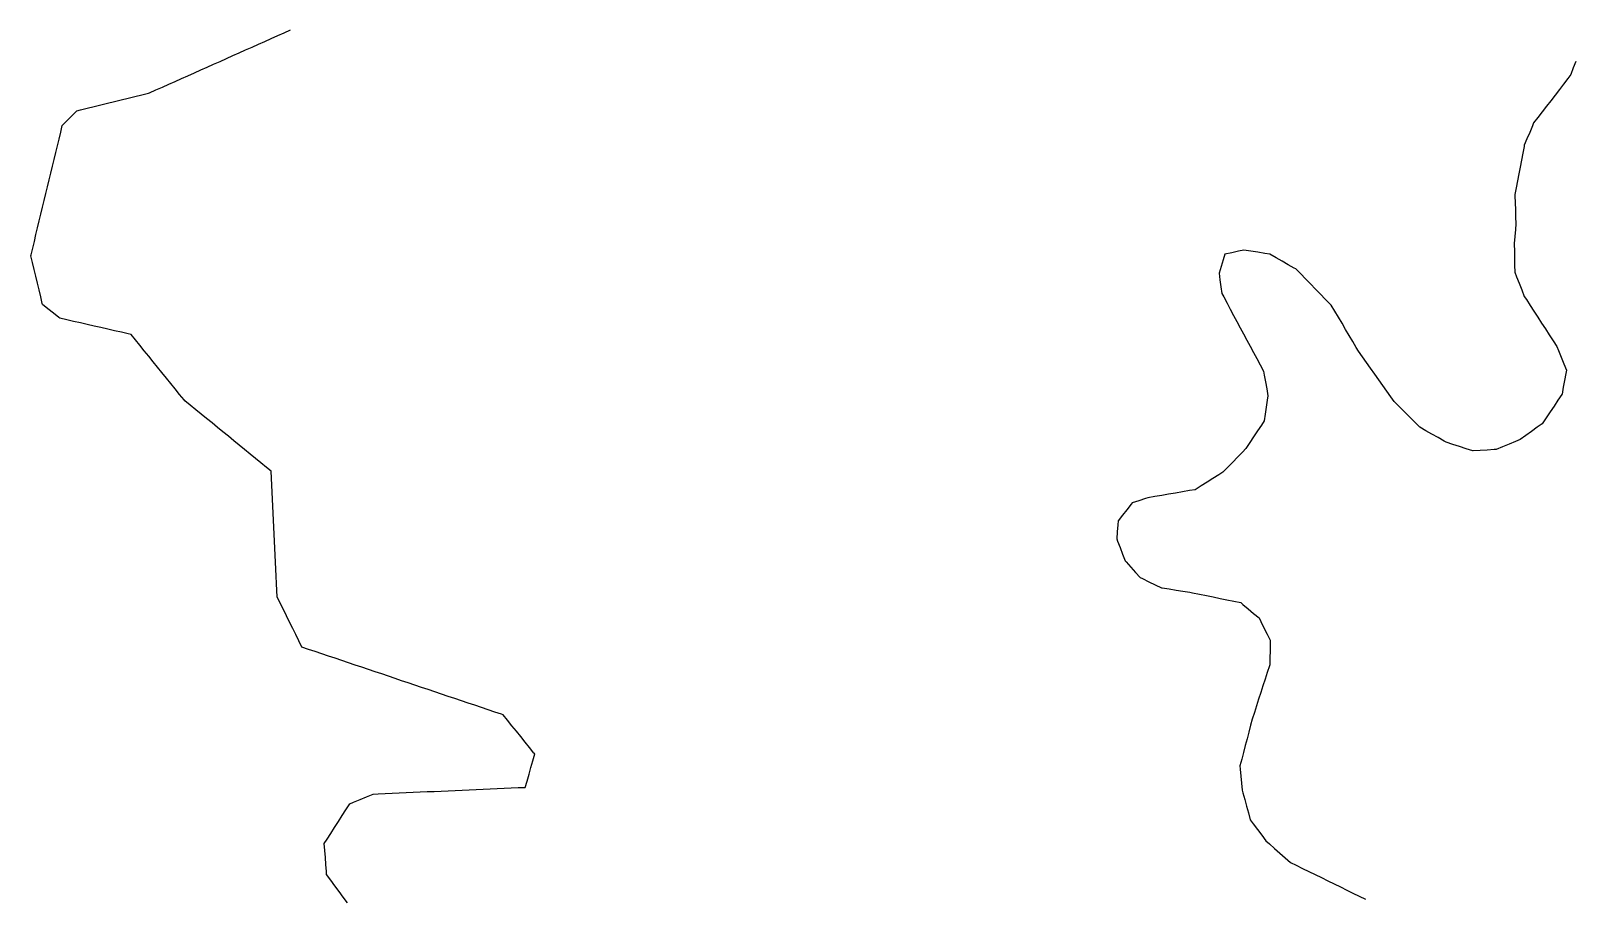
# Model space of a CAD drawing. Header units: millimetres. Extents: x 165 to 2352, y 1753 to 3323.
# Drawn here: x 1862.5 to 2082.4, y 2306.4 to 2429.8 of the extents above; entities that cross this region are included whole.
import ezdxf

# ---------------------------------------------------------------- set-up
doc = ezdxf.new("R2010")
doc.units = ezdxf.units.MM
for name, color, linetype in [('ALL_ISLANDS', 7, 'Continuous'), ('OUTLINE_ISLAND_01', 7, 'Continuous'), ('OUTLINE_ISLAND_02', 7, 'Continuous')]:
    doc.layers.add(name, color=color, linetype=linetype)

msp = doc.modelspace()

# ---------------------------------------------------------------- linework, layer by layer
at = {"layer": 'ALL_ISLANDS'}
for points in [[(1907.5645, 2305.5603), (1906.9732, 2306.3668), (1906.3819, 2307.1732), (1905.7905, 2307.9796), (1905.1992, 2308.7861), (1904.6079, 2309.5925), (1904.5774, 2309.9996), (1904.5028, 2310.9968), (1904.4282, 2311.994), (1904.3536, 2312.9913), (1904.279, 2313.9885), (1904.667, 2314.5935), (1905.2068, 2315.4352), (1905.7466, 2316.277), (1906.2865, 2317.1188), (1906.8263, 2317.9605), (1907.3662, 2318.8023), (1907.906, 2319.6441), (1908.4596, 2319.8782), (1909.3807, 2320.2676), (1910.3017, 2320.6571), (1911.2228, 2321.0465), (1911.9421, 2321.0779), (1912.9411, 2321.1214), (1913.9402, 2321.165), (1914.9392, 2321.2086), (1915.9383, 2321.2521), (1916.9373, 2321.2957), (1917.9364, 2321.3393), (1918.9354, 2321.3829), (1919.9345, 2321.4264), (1920.9335, 2321.47), (1921.9326, 2321.5136), (1922.9316, 2321.5571), (1923.9307, 2321.6007), (1924.9297, 2321.6443), (1925.9288, 2321.6878), (1926.9278, 2321.7314), (1927.9269, 2321.775), (1928.9259, 2321.8186), (1929.925, 2321.8621), (1930.924, 2321.9057), (1931.9231, 2321.9493), (1932.9221, 2321.9928), (1933.1786, 2322.8987), (1933.451, 2323.8608), (1933.7235, 2324.823), (1933.9959, 2325.7852), (1934.2683, 2326.7474), (1934.1566, 2326.8856), (1933.528, 2327.6634), (1932.8995, 2328.4412), (1932.2709, 2329.2189), (1931.6424, 2329.9967), (1931.0138, 2330.7745), (1930.3853, 2331.5522), (1929.7567, 2332.33), (1929.5198, 2332.4097), (1928.572, 2332.7286), (1927.6242, 2333.0476), (1926.6764, 2333.3665), (1925.7287, 2333.6854), (1924.7809, 2334.0043), (1923.8331, 2334.3232), (1922.8853, 2334.6421), (1921.9375, 2334.961), (1920.9897, 2335.2799), (1920.0419, 2335.5988), (1919.0942, 2335.9177), (1918.1464, 2336.2367), (1917.1986, 2336.5556), (1916.2508, 2336.8745), (1915.303, 2337.1934), (1914.3552, 2337.5123), (1913.4074, 2337.8312), (1912.4597, 2338.1501), (1911.5119, 2338.469), (1910.5641, 2338.7879), (1909.6163, 2339.1068), (1908.6685, 2339.4258), (1907.7207, 2339.7447), (1906.773, 2340.0636), (1905.8252, 2340.3825), (1904.8774, 2340.7014), (1903.9296, 2341.0203), (1902.9818, 2341.3392), (1902.034, 2341.6581), (1901.0862, 2341.977), (1900.6549, 2342.8562), (1900.2144, 2343.7539), (1899.7739, 2344.6517), (1899.3335, 2345.5495), (1898.893, 2346.4472), (1898.4525, 2347.345), (1898.012, 2348.2428), (1897.5715, 2349.1405), (1897.5268, 2350.0661), (1897.4785, 2351.0649), (1897.4302, 2352.0637), (1897.3819, 2353.0626), (1897.3336, 2354.0614), (1897.2853, 2355.0602), (1897.237, 2356.0591), (1897.1887, 2357.0579), (1897.1404, 2358.0567), (1897.0921, 2359.0556), (1897.0438, 2360.0544), (1896.9956, 2361.0532), (1896.9473, 2362.0521), (1896.899, 2363.0509), (1896.8507, 2364.0497), (1896.8024, 2365.0486), (1896.7541, 2366.0474), (1896.7058, 2367.0462), (1896.0337, 2367.5941), (1895.2585, 2368.2258), (1894.4834, 2368.8576), (1893.7082, 2369.4894), (1892.9331, 2370.1212), (1892.158, 2370.753), (1891.3828, 2371.3848), (1890.6077, 2372.0166), (1889.8325, 2372.6484), (1889.0574, 2373.2802), (1888.2822, 2373.9119), (1887.5071, 2374.5437), (1886.732, 2375.1755), (1885.9568, 2375.8073), (1885.1817, 2376.4391), (1884.4065, 2377.0709), (1884.2974, 2377.2058), (1883.6685, 2377.9832), (1883.0396, 2378.7607), (1882.4107, 2379.5382), (1881.7818, 2380.3156), (1881.1529, 2381.0931), (1880.5239, 2381.8706), (1879.895, 2382.6481), (1879.2661, 2383.4255), (1878.6372, 2384.203), (1878.0083, 2384.9805), (1877.3794, 2385.7579), (1876.7504, 2386.5354), (1876.3569, 2386.6245), (1875.3816, 2386.8452), (1874.4062, 2387.0659), (1873.4309, 2387.2866), (1872.4556, 2387.5073), (1871.4802, 2387.728), (1870.5049, 2387.9487), (1869.5295, 2388.1694), (1868.5542, 2388.3901), (1867.5789, 2388.6108), (1866.6035, 2388.8316), (1866.4714, 2388.9374), (1865.6912, 2389.5629), (1864.911, 2390.1884), (1864.1308, 2390.8139), (1864.1035, 2390.9275), (1863.8703, 2391.8999), (1863.6371, 2392.8723), (1863.4038, 2393.8447), (1863.1706, 2394.8172), (1862.9374, 2395.7896), (1862.7041, 2396.762), (1862.4709, 2397.7344), (1862.4993, 2397.8522), (1862.7336, 2398.8244), (1862.968, 2399.7965), (1863.2024, 2400.7687), (1863.4367, 2401.7408), (1863.6711, 2402.713), (1863.9054, 2403.6851), (1864.1398, 2404.6573), (1864.3741, 2405.6294), (1864.6085, 2406.6016), (1864.8428, 2407.5737), (1865.0772, 2408.5459), (1865.3115, 2409.518), (1865.5459, 2410.4902), (1865.7802, 2411.4623), (1866.0146, 2412.4345), (1866.2489, 2413.4066), (1866.4833, 2414.3788), (1866.7176, 2415.3509), (1866.952, 2416.3231), (1867.6003, 2416.9861), (1868.2995, 2417.7011), (1868.9986, 2418.4161), (1869.523, 2418.543), (1870.4949, 2418.7784), (1871.4669, 2419.0137), (1872.4388, 2419.249), (1873.4107, 2419.4843), (1874.3826, 2419.7196), (1875.3545, 2419.955), (1876.3264, 2420.1903), (1877.2984, 2420.4256), (1878.2703, 2420.6609), (1879.2422, 2420.8963), (1879.3771, 2420.9565), (1880.2903, 2421.3641), (1881.2034, 2421.7717), (1882.1166, 2422.1793), (1883.0297, 2422.587), (1883.9429, 2422.9946), (1884.856, 2423.4022), (1885.7692, 2423.8098), (1886.6823, 2424.2174), (1887.5955, 2424.6251), (1888.5087, 2425.0327), (1889.4218, 2425.4403), (1890.335, 2425.8479), (1891.2481, 2426.2555), (1892.1613, 2426.6632), (1893.0744, 2427.0708), (1893.9876, 2427.4784), (1894.9007, 2427.886), (1895.8139, 2428.2936), (1896.727, 2428.7013), (1897.6402, 2429.1089), (1898.5533, 2429.5165), (1899.4665, 2429.9241)], [(2082.5823, 2425.4385), (2082.2417, 2424.4982), (2081.9012, 2423.558), (2081.4713, 2422.9994), (2080.8613, 2422.207), (2080.2514, 2421.4145), (2079.6415, 2420.6221), (2079.0315, 2419.8296), (2078.4216, 2419.0372), (2077.8116, 2418.2447), (2077.2017, 2417.4523), (2076.5918, 2416.6598), (2076.4154, 2416.2435), (2076.0254, 2415.3226), (2075.6354, 2414.4018), (2075.2454, 2413.481), (2075.2171, 2413.3337), (2075.0282, 2412.3517), (2074.8393, 2411.3697), (2074.6505, 2410.3877), (2074.4616, 2409.4057), (2074.2727, 2408.4236), (2074.0839, 2407.4416), (2073.895, 2406.4596), (2073.902, 2406.2906), (2073.9432, 2405.2915), (2073.9844, 2404.2923), (2074.0256, 2403.2932), (2074.0668, 2402.294), (2073.9941, 2401.475), (2073.9058, 2400.4789), (2073.8174, 2399.4828), (2073.8194, 2399.3802), (2073.8395, 2398.3804), (2073.8596, 2397.3806), (2073.8796, 2396.3808), (2073.8997, 2395.381), (2074.1496, 2394.7477), (2074.5167, 2393.8175), (2074.8838, 2392.8874), (2075.2509, 2391.9572), (2075.5487, 2391.5001), (2076.0944, 2390.6621), (2076.6402, 2389.8242), (2077.1859, 2388.9862), (2077.7317, 2388.1483), (2078.2774, 2387.3103), (2078.8232, 2386.4724), (2079.3689, 2385.6344), (2079.9147, 2384.7965), (2080.1472, 2384.2197), (2080.5212, 2383.2923), (2080.8952, 2382.3648), (2081.2692, 2381.4374), (2081.1815, 2380.9684), (2080.9979, 2379.9854), (2080.8143, 2379.0024), (2080.6306, 2378.0194), (2080.6009, 2377.9748), (2080.046, 2377.1429), (2079.4911, 2376.311), (2078.9362, 2375.4791), (2078.3813, 2374.6471), (2077.8264, 2373.8152), (2077.0959, 2373.2942), (2076.2818, 2372.7135), (2075.4678, 2372.1327), (2074.6537, 2371.552), (2074.0055, 2371.286), (2073.0804, 2370.9063), (2072.1552, 2370.5266), (2071.2301, 2370.147), (2070.9694, 2370.1296), (2069.9716, 2370.0631), (2068.9738, 2369.9967), (2067.9761, 2369.9302), (2067.9369, 2369.9429), (2066.9853, 2370.2502), (2066.0336, 2370.5575), (2065.082, 2370.8648), (2064.1304, 2371.1721), (2063.8441, 2371.3347), (2062.9747, 2371.8287), (2062.1052, 2372.3227), (2061.2357, 2372.8167), (2060.3663, 2373.3107), (2060.2592, 2373.4182), (2059.5537, 2374.127), (2058.8483, 2374.8357), (2058.1428, 2375.5445), (2057.4374, 2376.2532), (2056.7319, 2376.962), (2056.257, 2377.6313), (2055.6784, 2378.4469), (2055.0998, 2379.2625), (2054.5211, 2380.0781), (2053.9425, 2380.8936), (2053.3639, 2381.7092), (2052.7852, 2382.5248), (2052.2066, 2383.3404), (2051.628, 2384.156), (2051.3211, 2384.6753), (2050.8124, 2385.5362), (2050.3036, 2386.3971), (2049.7949, 2387.258), (2049.2861, 2388.1189), (2048.7774, 2388.9798), (2048.2687, 2389.8408), (2047.7599, 2390.7017), (2047.6003, 2390.8643), (2046.8997, 2391.5779), (2046.1991, 2392.2914), (2045.4985, 2393.005), (2044.798, 2393.7186), (2044.0974, 2394.4322), (2043.3968, 2395.1457), (2042.6962, 2395.8593), (2042.4925, 2395.9757), (2041.6243, 2396.4718), (2040.756, 2396.9679), (2039.8877, 2397.464), (2039.0195, 2397.9601), (2038.281, 2398.0788), (2037.2937, 2398.2374), (2036.3063, 2398.3961), (2035.319, 2398.5547), (2034.5535, 2398.3865), (2033.5768, 2398.1719), (2032.6001, 2397.9572), (2032.3571, 2397.181), (2032.0583, 2396.2267), (2031.7594, 2395.2723), (2031.8957, 2394.3269), (2032.0384, 2393.3371), (2032.1811, 2392.3473), (2032.4261, 2391.8909), (2032.899, 2391.0098), (2033.3719, 2390.1287), (2033.8448, 2389.2475), (2034.3177, 2388.3664), (2034.7906, 2387.4853), (2035.2635, 2386.6042), (2035.7364, 2385.7231), (2036.2093, 2384.842), (2036.6822, 2383.9608), (2037.1551, 2383.0797), (2037.628, 2382.1986), (2038.1009, 2381.3175), (2038.2045, 2380.741), (2038.3815, 2379.7568), (2038.5584, 2378.7726), (2038.7353, 2377.7884), (2038.6382, 2377.165), (2038.4841, 2376.177), (2038.3301, 2375.1889), (2038.1761, 2374.2008), (2037.7957, 2373.6213), (2037.2469, 2372.7853), (2036.6982, 2371.9493), (2036.1494, 2371.1133), (2035.6007, 2370.2773), (2035.1049, 2369.7698), (2034.4061, 2369.0545), (2033.7074, 2368.3391), (2033.0086, 2367.6238), (2032.3098, 2366.9084), (2031.7402, 2366.5485), (2030.8948, 2366.0144), (2030.0494, 2365.4802), (2029.204, 2364.9461), (2028.3586, 2364.412), (2027.5361, 2364.2707), (2026.5505, 2364.1015), (2025.5649, 2363.9323), (2024.5794, 2363.763), (2023.5938, 2363.5938), (2022.6082, 2363.4246), (2021.6226, 2363.2553), (2021.2755, 2363.1449), (2020.3225, 2362.8417), (2019.3696, 2362.5386), (2019.2241, 2362.3487), (2018.6157, 2361.5551), (2018.0074, 2360.7614), (2017.399, 2359.9678), (2017.3524, 2359.4074), (2017.2696, 2358.4109), (2017.1867, 2357.4143), (2017.3104, 2357.0885), (2017.6652, 2356.1536), (2018.0201, 2355.2187), (2018.3749, 2354.2838), (2018.5362, 2354.1057), (2019.2075, 2353.3646), (2019.8789, 2352.6234), (2020.5502, 2351.8822), (2020.8526, 2351.7363), (2021.7532, 2351.3018), (2022.6539, 2350.8672), (2023.5545, 2350.4327), (2023.6639, 2350.4157), (2024.6521, 2350.2627), (2025.6403, 2350.1096), (2026.6285, 2349.9565), (2027.6167, 2349.8035), (2027.9997, 2349.7249), (2028.9793, 2349.524), (2029.9589, 2349.3231), (2030.9385, 2349.1221), (2031.9181, 2348.9212), (2032.8977, 2348.7203), (2033.8773, 2348.5193), (2034.8569, 2348.3184), (2035.1655, 2348.0586), (2035.9306, 2347.4146), (2036.6956, 2346.7707), (2037.4607, 2346.1267), (2037.7164, 2345.6221), (2038.1684, 2344.7301), (2038.6204, 2343.8381), (2039.0724, 2342.946), (2039.0607, 2342.4601), (2039.0367, 2341.4604), (2039.0127, 2340.4606), (2038.9887, 2339.4609), (2038.9388, 2339.3057), (2038.6324, 2338.3538), (2038.3261, 2337.4018), (2038.0197, 2336.4499), (2037.7134, 2335.498), (2037.407, 2334.5461), (2037.1007, 2333.5942), (2036.7943, 2332.6422), (2036.488, 2331.6903), (2036.2659, 2330.8458), (2036.0116, 2329.8786), (2035.7574, 2328.9115), (2035.5031, 2327.9444), (2035.2488, 2326.9773), (2034.9945, 2326.0101), (2034.7403, 2325.043), (2034.781, 2324.5908), (2034.8707, 2323.5949), (2034.9604, 2322.5989), (2035.05, 2321.6029), (2035.1514, 2321.2343), (2035.4164, 2320.2701), (2035.6815, 2319.3058), (2035.9465, 2318.3416), (2036.2116, 2317.3774), (2036.6499, 2316.7842), (2037.2443, 2315.9799), (2037.8386, 2315.1757), (2038.4329, 2314.3715), (2038.9315, 2313.9335), (2039.6829, 2313.2736), (2040.4342, 2312.6137), (2041.1855, 2311.9538), (2041.9369, 2311.2939), (2042.769, 2310.8863), (2043.667, 2310.4464), (2044.5651, 2310.0065), (2045.4631, 2309.5665), (2046.3612, 2309.1266), (2047.2592, 2308.6867), (2048.1573, 2308.2468), (2049.0553, 2307.8069), (2049.9533, 2307.367), (2050.8514, 2306.9271), (2051.7494, 2306.4872), (2052.6475, 2306.0473)]]:
    msp.add_lwpolyline(points, dxfattribs=at)
at = {"layer": 'OUTLINE_ISLAND_01'}
msp.add_lwpolyline([(1907.5645, 2305.5603), (1906.9732, 2306.3668), (1906.3819, 2307.1732), (1905.7905, 2307.9796), (1905.1992, 2308.7861), (1904.6079, 2309.5925), (1904.5774, 2309.9996), (1904.5028, 2310.9968), (1904.4282, 2311.994), (1904.3536, 2312.9913), (1904.279, 2313.9885), (1904.667, 2314.5935), (1905.2068, 2315.4352), (1905.7466, 2316.277), (1906.2865, 2317.1188), (1906.8263, 2317.9605), (1907.3662, 2318.8023), (1907.906, 2319.6441), (1908.4596, 2319.8782), (1909.3807, 2320.2676), (1910.3017, 2320.6571), (1911.2228, 2321.0465), (1911.9421, 2321.0779), (1912.9411, 2321.1214), (1913.9402, 2321.165), (1914.9392, 2321.2086), (1915.9383, 2321.2521), (1916.9373, 2321.2957), (1917.9364, 2321.3393), (1918.9354, 2321.3829), (1919.9345, 2321.4264), (1920.9335, 2321.47), (1921.9326, 2321.5136), (1922.9316, 2321.5571), (1923.9307, 2321.6007), (1924.9297, 2321.6443), (1925.9288, 2321.6878), (1926.9278, 2321.7314), (1927.9269, 2321.775), (1928.9259, 2321.8186), (1929.925, 2321.8621), (1930.924, 2321.9057), (1931.9231, 2321.9493), (1932.9221, 2321.9928), (1933.1786, 2322.8987), (1933.451, 2323.8608), (1933.7235, 2324.823), (1933.9959, 2325.7852), (1934.2683, 2326.7474), (1934.1566, 2326.8856), (1933.528, 2327.6634), (1932.8995, 2328.4412), (1932.2709, 2329.2189), (1931.6424, 2329.9967), (1931.0138, 2330.7745), (1930.3853, 2331.5522), (1929.7567, 2332.33), (1929.5198, 2332.4097), (1928.572, 2332.7286), (1927.6242, 2333.0476), (1926.6764, 2333.3665), (1925.7287, 2333.6854), (1924.7809, 2334.0043), (1923.8331, 2334.3232), (1922.8853, 2334.6421), (1921.9375, 2334.961), (1920.9897, 2335.2799), (1920.0419, 2335.5988), (1919.0942, 2335.9177), (1918.1464, 2336.2367), (1917.1986, 2336.5556), (1916.2508, 2336.8745), (1915.303, 2337.1934), (1914.3552, 2337.5123), (1913.4074, 2337.8312), (1912.4597, 2338.1501), (1911.5119, 2338.469), (1910.5641, 2338.7879), (1909.6163, 2339.1068), (1908.6685, 2339.4258), (1907.7207, 2339.7447), (1906.773, 2340.0636), (1905.8252, 2340.3825), (1904.8774, 2340.7014), (1903.9296, 2341.0203), (1902.9818, 2341.3392), (1902.034, 2341.6581), (1901.0862, 2341.977), (1900.6549, 2342.8562), (1900.2144, 2343.7539), (1899.7739, 2344.6517), (1899.3335, 2345.5495), (1898.893, 2346.4472), (1898.4525, 2347.345), (1898.012, 2348.2428), (1897.5715, 2349.1405), (1897.5268, 2350.0661), (1897.4785, 2351.0649), (1897.4302, 2352.0637), (1897.3819, 2353.0626), (1897.3336, 2354.0614), (1897.2853, 2355.0602), (1897.237, 2356.0591), (1897.1887, 2357.0579), (1897.1404, 2358.0567), (1897.0921, 2359.0556), (1897.0438, 2360.0544), (1896.9956, 2361.0532), (1896.9473, 2362.0521), (1896.899, 2363.0509), (1896.8507, 2364.0497), (1896.8024, 2365.0486), (1896.7541, 2366.0474), (1896.7058, 2367.0462), (1896.0337, 2367.5941), (1895.2585, 2368.2258), (1894.4834, 2368.8576), (1893.7082, 2369.4894), (1892.9331, 2370.1212), (1892.158, 2370.753), (1891.3828, 2371.3848), (1890.6077, 2372.0166), (1889.8325, 2372.6484), (1889.0574, 2373.2802), (1888.2822, 2373.9119), (1887.5071, 2374.5437), (1886.732, 2375.1755), (1885.9568, 2375.8073), (1885.1817, 2376.4391), (1884.4065, 2377.0709), (1884.2974, 2377.2058), (1883.6685, 2377.9832), (1883.0396, 2378.7607), (1882.4107, 2379.5382), (1881.7818, 2380.3156), (1881.1529, 2381.0931), (1880.5239, 2381.8706), (1879.895, 2382.6481), (1879.2661, 2383.4255), (1878.6372, 2384.203), (1878.0083, 2384.9805), (1877.3794, 2385.7579), (1876.7504, 2386.5354), (1876.3569, 2386.6245), (1875.3816, 2386.8452), (1874.4062, 2387.0659), (1873.4309, 2387.2866), (1872.4556, 2387.5073), (1871.4802, 2387.728), (1870.5049, 2387.9487), (1869.5295, 2388.1694), (1868.5542, 2388.3901), (1867.5789, 2388.6108), (1866.6035, 2388.8316), (1866.4714, 2388.9374), (1865.6912, 2389.5629), (1864.911, 2390.1884), (1864.1308, 2390.8139), (1864.1035, 2390.9275), (1863.8703, 2391.8999), (1863.6371, 2392.8723), (1863.4038, 2393.8447), (1863.1706, 2394.8172), (1862.9374, 2395.7896), (1862.7041, 2396.762), (1862.4709, 2397.7344), (1862.4993, 2397.8522), (1862.7336, 2398.8244), (1862.968, 2399.7965), (1863.2024, 2400.7687), (1863.4367, 2401.7408), (1863.6711, 2402.713), (1863.9054, 2403.6851), (1864.1398, 2404.6573), (1864.3741, 2405.6294), (1864.6085, 2406.6016), (1864.8428, 2407.5737), (1865.0772, 2408.5459), (1865.3115, 2409.518), (1865.5459, 2410.4902), (1865.7802, 2411.4623), (1866.0146, 2412.4345), (1866.2489, 2413.4066), (1866.4833, 2414.3788), (1866.7176, 2415.3509), (1866.952, 2416.3231), (1867.6003, 2416.9861), (1868.2995, 2417.7011), (1868.9986, 2418.4161), (1869.523, 2418.543), (1870.4949, 2418.7784), (1871.4669, 2419.0137), (1872.4388, 2419.249), (1873.4107, 2419.4843), (1874.3826, 2419.7196), (1875.3545, 2419.955), (1876.3264, 2420.1903), (1877.2984, 2420.4256), (1878.2703, 2420.6609), (1879.2422, 2420.8963), (1879.3771, 2420.9565), (1880.2903, 2421.3641), (1881.2034, 2421.7717), (1882.1166, 2422.1793), (1883.0297, 2422.587), (1883.9429, 2422.9946), (1884.856, 2423.4022), (1885.7692, 2423.8098), (1886.6823, 2424.2174), (1887.5955, 2424.6251), (1888.5087, 2425.0327), (1889.4218, 2425.4403), (1890.335, 2425.8479), (1891.2481, 2426.2555), (1892.1613, 2426.6632), (1893.0744, 2427.0708), (1893.9876, 2427.4784), (1894.9007, 2427.886), (1895.8139, 2428.2936), (1896.727, 2428.7013), (1897.6402, 2429.1089), (1898.5533, 2429.5165), (1899.4665, 2429.9241)], dxfattribs=at)
at = {"layer": 'OUTLINE_ISLAND_02'}
msp.add_lwpolyline([(2082.5823, 2425.4385), (2082.2417, 2424.4982), (2081.9012, 2423.558), (2081.4713, 2422.9994), (2080.8613, 2422.207), (2080.2514, 2421.4145), (2079.6415, 2420.6221), (2079.0315, 2419.8296), (2078.4216, 2419.0372), (2077.8116, 2418.2447), (2077.2017, 2417.4523), (2076.5918, 2416.6598), (2076.4154, 2416.2435), (2076.0254, 2415.3226), (2075.6354, 2414.4018), (2075.2454, 2413.481), (2075.2171, 2413.3337), (2075.0282, 2412.3517), (2074.8393, 2411.3697), (2074.6505, 2410.3877), (2074.4616, 2409.4057), (2074.2727, 2408.4236), (2074.0839, 2407.4416), (2073.895, 2406.4596), (2073.902, 2406.2906), (2073.9432, 2405.2915), (2073.9844, 2404.2923), (2074.0256, 2403.2932), (2074.0668, 2402.294), (2073.9941, 2401.475), (2073.9058, 2400.4789), (2073.8174, 2399.4828), (2073.8194, 2399.3802), (2073.8395, 2398.3804), (2073.8596, 2397.3806), (2073.8796, 2396.3808), (2073.8997, 2395.381), (2074.1496, 2394.7477), (2074.5167, 2393.8175), (2074.8838, 2392.8874), (2075.2509, 2391.9572), (2075.5487, 2391.5001), (2076.0944, 2390.6621), (2076.6402, 2389.8242), (2077.1859, 2388.9862), (2077.7317, 2388.1483), (2078.2774, 2387.3103), (2078.8232, 2386.4724), (2079.3689, 2385.6344), (2079.9147, 2384.7965), (2080.1472, 2384.2197), (2080.5212, 2383.2923), (2080.8952, 2382.3648), (2081.2692, 2381.4374), (2081.1815, 2380.9684), (2080.9979, 2379.9854), (2080.8143, 2379.0024), (2080.6306, 2378.0194), (2080.6009, 2377.9748), (2080.046, 2377.1429), (2079.4911, 2376.311), (2078.9362, 2375.4791), (2078.3813, 2374.6471), (2077.8264, 2373.8152), (2077.0959, 2373.2942), (2076.2818, 2372.7135), (2075.4678, 2372.1327), (2074.6537, 2371.552), (2074.0055, 2371.286), (2073.0804, 2370.9063), (2072.1552, 2370.5266), (2071.2301, 2370.147), (2070.9694, 2370.1296), (2069.9716, 2370.0631), (2068.9738, 2369.9967), (2067.9761, 2369.9302), (2067.9369, 2369.9429), (2066.9853, 2370.2502), (2066.0336, 2370.5575), (2065.082, 2370.8648), (2064.1304, 2371.1721), (2063.8441, 2371.3347), (2062.9747, 2371.8287), (2062.1052, 2372.3227), (2061.2357, 2372.8167), (2060.3663, 2373.3107), (2060.2592, 2373.4182), (2059.5537, 2374.127), (2058.8483, 2374.8357), (2058.1428, 2375.5445), (2057.4374, 2376.2532), (2056.7319, 2376.962), (2056.257, 2377.6313), (2055.6784, 2378.4469), (2055.0998, 2379.2625), (2054.5211, 2380.0781), (2053.9425, 2380.8936), (2053.3639, 2381.7092), (2052.7852, 2382.5248), (2052.2066, 2383.3404), (2051.628, 2384.156), (2051.3211, 2384.6753), (2050.8124, 2385.5362), (2050.3036, 2386.3971), (2049.7949, 2387.258), (2049.2861, 2388.1189), (2048.7774, 2388.9798), (2048.2687, 2389.8408), (2047.7599, 2390.7017), (2047.6003, 2390.8643), (2046.8997, 2391.5779), (2046.1991, 2392.2914), (2045.4985, 2393.005), (2044.798, 2393.7186), (2044.0974, 2394.4322), (2043.3968, 2395.1457), (2042.6962, 2395.8593), (2042.4925, 2395.9757), (2041.6243, 2396.4718), (2040.756, 2396.9679), (2039.8877, 2397.464), (2039.0195, 2397.9601), (2038.281, 2398.0788), (2037.2937, 2398.2374), (2036.3063, 2398.3961), (2035.319, 2398.5547), (2034.5535, 2398.3865), (2033.5768, 2398.1719), (2032.6001, 2397.9572), (2032.3571, 2397.181), (2032.0583, 2396.2267), (2031.7594, 2395.2723), (2031.8957, 2394.3269), (2032.0384, 2393.3371), (2032.1811, 2392.3473), (2032.4261, 2391.8909), (2032.899, 2391.0098), (2033.3719, 2390.1287), (2033.8448, 2389.2475), (2034.3177, 2388.3664), (2034.7906, 2387.4853), (2035.2635, 2386.6042), (2035.7364, 2385.7231), (2036.2093, 2384.842), (2036.6822, 2383.9608), (2037.1551, 2383.0797), (2037.628, 2382.1986), (2038.1009, 2381.3175), (2038.2045, 2380.741), (2038.3815, 2379.7568), (2038.5584, 2378.7726), (2038.7353, 2377.7884), (2038.6382, 2377.165), (2038.4841, 2376.177), (2038.3301, 2375.1889), (2038.1761, 2374.2008), (2037.7957, 2373.6213), (2037.2469, 2372.7853), (2036.6982, 2371.9493), (2036.1494, 2371.1133), (2035.6007, 2370.2773), (2035.1049, 2369.7698), (2034.4061, 2369.0545), (2033.7074, 2368.3391), (2033.0086, 2367.6238), (2032.3098, 2366.9084), (2031.7402, 2366.5485), (2030.8948, 2366.0144), (2030.0494, 2365.4802), (2029.204, 2364.9461), (2028.3586, 2364.412), (2027.5361, 2364.2707), (2026.5505, 2364.1015), (2025.5649, 2363.9323), (2024.5794, 2363.763), (2023.5938, 2363.5938), (2022.6082, 2363.4246), (2021.6226, 2363.2553), (2021.2755, 2363.1449), (2020.3225, 2362.8417), (2019.3696, 2362.5386), (2019.2241, 2362.3487), (2018.6157, 2361.5551), (2018.0074, 2360.7614), (2017.399, 2359.9678), (2017.3524, 2359.4074), (2017.2696, 2358.4109), (2017.1867, 2357.4143), (2017.3104, 2357.0885), (2017.6652, 2356.1536), (2018.0201, 2355.2187), (2018.3749, 2354.2838), (2018.5362, 2354.1057), (2019.2075, 2353.3646), (2019.8789, 2352.6234), (2020.5502, 2351.8822), (2020.8526, 2351.7363), (2021.7532, 2351.3018), (2022.6539, 2350.8672), (2023.5545, 2350.4327), (2023.6639, 2350.4157), (2024.6521, 2350.2627), (2025.6403, 2350.1096), (2026.6285, 2349.9565), (2027.6167, 2349.8035), (2027.9997, 2349.7249), (2028.9793, 2349.524), (2029.9589, 2349.3231), (2030.9385, 2349.1221), (2031.9181, 2348.9212), (2032.8977, 2348.7203), (2033.8773, 2348.5193), (2034.8569, 2348.3184), (2035.1655, 2348.0586), (2035.9306, 2347.4146), (2036.6956, 2346.7707), (2037.4607, 2346.1267), (2037.7164, 2345.6221), (2038.1684, 2344.7301), (2038.6204, 2343.8381), (2039.0724, 2342.946), (2039.0607, 2342.4601), (2039.0367, 2341.4604), (2039.0127, 2340.4606), (2038.9887, 2339.4609), (2038.9388, 2339.3057), (2038.6324, 2338.3538), (2038.3261, 2337.4018), (2038.0197, 2336.4499), (2037.7134, 2335.498), (2037.407, 2334.5461), (2037.1007, 2333.5942), (2036.7943, 2332.6422), (2036.488, 2331.6903), (2036.2659, 2330.8458), (2036.0116, 2329.8786), (2035.7574, 2328.9115), (2035.5031, 2327.9444), (2035.2488, 2326.9773), (2034.9945, 2326.0101), (2034.7403, 2325.043), (2034.781, 2324.5908), (2034.8707, 2323.5949), (2034.9604, 2322.5989), (2035.05, 2321.6029), (2035.1514, 2321.2343), (2035.4164, 2320.2701), (2035.6815, 2319.3058), (2035.9465, 2318.3416), (2036.2116, 2317.3774), (2036.6499, 2316.7842), (2037.2443, 2315.9799), (2037.8386, 2315.1757), (2038.4329, 2314.3715), (2038.9315, 2313.9335), (2039.6829, 2313.2736), (2040.4342, 2312.6137), (2041.1855, 2311.9538), (2041.9369, 2311.2939), (2042.769, 2310.8863), (2043.667, 2310.4464), (2044.5651, 2310.0065), (2045.4631, 2309.5665), (2046.3612, 2309.1266), (2047.2592, 2308.6867), (2048.1573, 2308.2468), (2049.0553, 2307.8069), (2049.9533, 2307.367), (2050.8514, 2306.9271), (2051.7494, 2306.4872), (2052.6475, 2306.0473)], dxfattribs=at)

doc.saveas('drawing.dxf')
